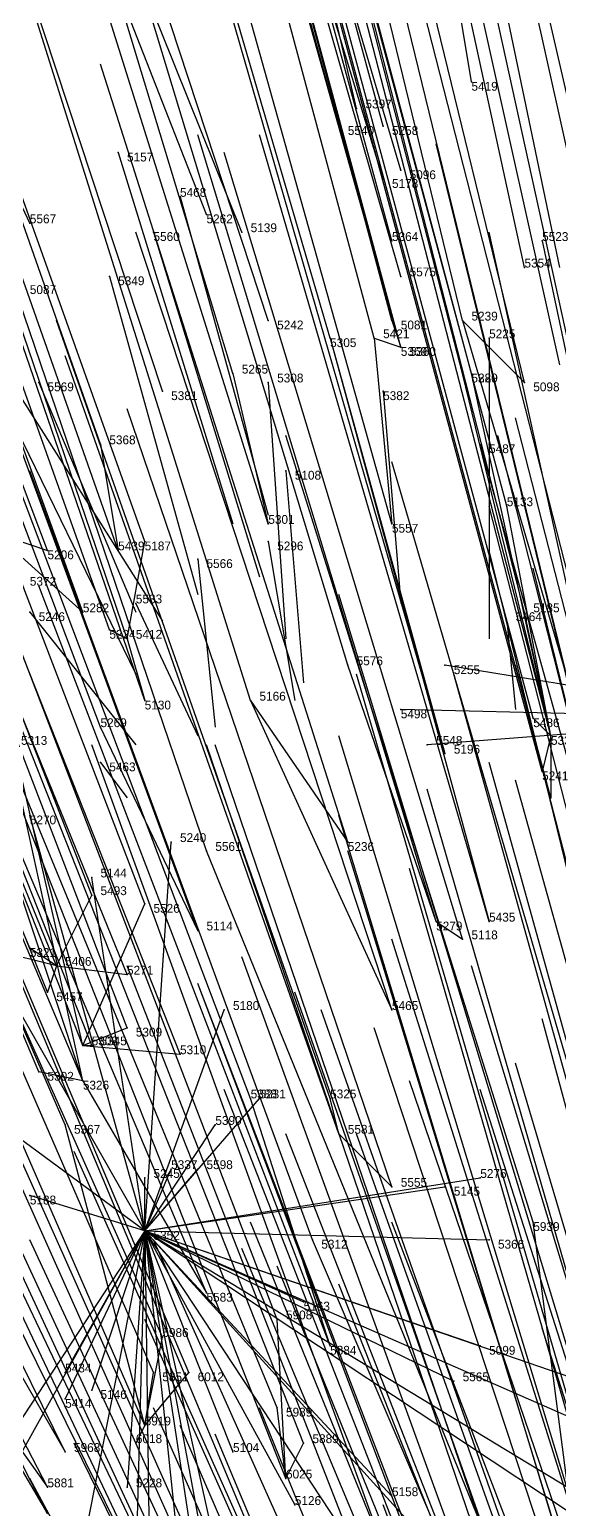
# Model space of a CAD drawing. Extents: x -0.5 to 0.59, y -0.5 to 0.59.
# Drawn here: x -0.164 to -0.104, y 0.3225 to 0.4899 of the extents above; entities that cross this region are included whole.
import ezdxf

# ---------------------------------------------------------------- set-up
doc = ezdxf.new("R2010")
doc.units = 0
for name, color, linetype in [('Facilities', 3, 'CONTINUOUS'), ('Facilities_lines', 3, 'CONTINUOUS'), ('Normals', 1, 'CONTINUOUS'), ('Source_points', 5, 'CONTINUOUS'), ('Text', 3, 'CONTINUOUS')]:
    doc.layers.add(name, color=color, linetype=linetype)

msp = doc.modelspace()

# ---------------------------------------------------------------- linework, layer by layer
at = {"layer": 'Facilities', "color": 3}
for p in [(-0.114, 0.484, -1.242), (-0.127, 0.481, -1.244), (-0.129, 0.479, -1.24), (-0.124, 0.479, -1.237), (-0.154, 0.476, -1.25), (-0.122, 0.474, -1.223), (-0.124, 0.473, -1.222), (-0.147, 0.471, -1.25), (-0.144, 0.469, -1.226), (-0.164, 0.468, -1.24), (-0.15, 0.467, -1.25), (-0.14, 0.467, -1.219), (-0.123, 0.466, -1.206), (-0.106, 0.466, -1.25), (-0.108, 0.463, -1.189), (-0.155, 0.462, -1.25), (-0.122, 0.462, -1.195), (-0.137, 0.457, -1.192), (-0.123, 0.457, -1.183), (-0.115, 0.457, -1.179), (-0.13, 0.455, -1.183), (-0.125, 0.455, -1.18), (-0.112, 0.455, -1.25), (-0.141, 0.451, -1.182), (-0.163, 0.45, -1.25), (-0.149, 0.449, -1.182), (-0.137, 0.45, -1.25), (-0.124, 0.449, -1.25), (-0.156, 0.443, -1.175), (-0.112, 0.443, -1.25), (-0.135, 0.44, -1.25), (-0.137, 0.432, -1.25), (-0.145, 0.43, -1.25), (-0.164, 0.424, -1.25), (-0.152, 0.425, -1.25), (-0.11, 0.423, -1.25), (-0.153, 0.421, -1.121), (-0.139, 0.414, -1.092), (-0.105, 0.41, -1.057), (-0.156, 0.407, -1.25), (-0.118, 0.389, -1.016), (-0.145, 0.388, -1.036), (-0.161, 0.384, -1.041), (-0.158, 0.375, -1.018), (-0.158, 0.371, -1.007), (-0.129, 0.365, -0.968), (-0.151, 0.354, -1.25), (-0.13, 0.341, -0.912), (-0.151, 0.332, -0.912), (-0.135, 0.326, -0.882)]:
    msp.add_point(p, dxfattribs=at)
at = {"layer": 'Facilities_lines', "color": 3}
for p, q in [((-0.123, 0.457, -1.183), (-0.122, 0.454, -1.175)), ((-0.115, 0.457, -1.179), (-0.103, 0.416, -1.071)), ((-0.115, 0.457, -1.179), (-0.108, 0.45, -1.157)), ((-0.13, 0.455, -1.183), (-0.117, 0.408, -1.062)), ((-0.13, 0.455, -1.183), (-0.112, 0.389, -1.012)), ((-0.125, 0.455, -1.18), (-0.122, 0.454, -1.175)), ((-0.125, 0.455, -1.18), (-0.123, 0.434, -1.127)), ((-0.141, 0.451, -1.182), (-0.137, 0.434, -1.138)), ((-0.105, 0.41, -1.057), (-0.115, 0.451, -1.163)), ((-0.105, 0.41, -1.057), (-0.114, 0.451, -1.163)), ((-0.156, 0.443, -1.175), (-0.154, 0.431, -1.145)), ((-0.105, 0.41, -1.057), (-0.11, 0.436, -1.125)), ((-0.168, 0.433, -1.161), (-0.162, 0.431, -1.151)), ((-0.168, 0.433, -1.161), (-0.158, 0.424, -1.132)), ((-0.153, 0.421, -1.121), (-0.151, 0.432, -1.143)), ((-0.105, 0.41, -1.057), (-0.108, 0.424, -1.095)), ((-0.153, 0.421, -1.121), (-0.155, 0.422, -1.124)), ((-0.153, 0.421, -1.121), (-0.151, 0.414, -1.101)), ((-0.118, 0.389, -1.016), (-0.128, 0.418, -1.093)), ((-0.08, 0.412, -1.25), (-0.117, 0.418, -1.25)), ((-0.209, 0.414, -1.159), (-0.16, 0.329, -0.915)), ((-0.139, 0.414, -1.092), (-0.128, 0.398, -1.044)), ((-0.139, 0.414, -1.092), (-0.123, 0.379, -0.997)), ((-0.158, 0.371, -1.007), (-0.167, 0.412, -1.113)), ((-0.08, 0.412, -1.25), (-0.122, 0.413, -1.25)), ((-0.08, 0.412, -1.25), (-0.119, 0.409, -1.25)), ((-0.105, 0.41, -1.057), (-0.107, 0.412, -1.064)), ((-0.145, 0.388, -1.036), (-0.156, 0.411, -1.1)), ((-0.158, 0.375, -1.018), (-0.166, 0.41, -1.105)), ((-0.105, 0.41, -1.057), (-0.106, 0.406, -1.048)), ((-0.105, 0.41, -1.057), (-0.105, 0.403, -1.041)), ((-0.158, 0.371, -1.007), (-0.169, 0.404, -1.095)), ((-0.151, 0.354, -1.25), (-0.164, 0.401, -1.25)), ((-0.151, 0.354, -1.25), (-0.148, 0.398, -1.25)), ((-0.113, 0.321, -0.851), (-0.144, 0.397, -1.056)), ((-0.151, 0.354, -1.25), (-0.157, 0.394, -1.25)), ((-0.161, 0.384, -1.041), (-0.157, 0.392, -1.055)), ((-0.158, 0.375, -1.018), (-0.151, 0.391, -1.047)), ((-0.151, 0.354, -1.25), (-0.171, 0.389, -1.25)), ((-0.118, 0.389, -1.016), (-0.115, 0.387, -1.01)), ((-0.161, 0.384, -1.041), (-0.169, 0.386, -1.053)), ((-0.161, 0.384, -1.041), (-0.164, 0.386, -1.048)), ((-0.161, 0.384, -1.041), (-0.162, 0.381, -1.034)), ((-0.161, 0.384, -1.041), (-0.153, 0.383, -1.032)), ((-0.151, 0.354, -1.25), (-0.142, 0.379, -1.25)), ((-0.158, 0.375, -1.018), (-0.153, 0.377, -1.016)), ((-0.158, 0.375, -1.018), (-0.147, 0.374, -1.006)), ((-0.158, 0.375, -1.018), (-0.157, 0.375, -1.016)), ((-0.158, 0.371, -1.007), (-0.163, 0.372, -1.015)), ((-0.158, 0.371, -1.007), (-0.144, 0.347, -0.939)), ((-0.151, 0.354, -1.25), (-0.138, 0.369, -1.25)), ((-0.13, 0.341, -0.912), (-0.139, 0.369, -0.987)), ((-0.129, 0.365, -0.968), (-0.13, 0.369, -0.979)), ((-0.151, 0.354, -1.25), (-0.17, 0.368, -1.25)), ((-0.151, 0.332, -0.912), (-0.16, 0.366, -0.999)), ((-0.151, 0.354, -1.25), (-0.143, 0.366, -1.25)), ((-0.129, 0.365, -0.968), (-0.123, 0.359, -0.949)), ((-0.151, 0.354, -1.25), (-0.148, 0.361, -1.25)), ((-0.151, 0.354, -1.25), (-0.145, 0.361, -1.25)), ((-0.151, 0.354, -1.25), (-0.113, 0.36, -1.25)), ((-0.151, 0.354, -1.25), (-0.151, 0.36, -1.25)), ((-0.151, 0.354, -1.25), (-0.117, 0.359, -1.25)), ((-0.151, 0.354, -1.25), (-0.164, 0.358, -1.25)), ((-0.101, 0.309, -0.812), (-0.107, 0.355, -0.927)), ((-0.151, 0.354, -1.25), (-0.175, 0.311, -1.25)), ((-0.151, 0.354, -1.25), (-0.174, 0.319, -1.25)), ((-0.151, 0.354, -1.25), (-0.16, 0.308, -1.25)), ((-0.151, 0.354, -1.25), (-0.16, 0.335, -1.25)), ((-0.151, 0.354, -1.25), (-0.16, 0.338, -1.25)), ((-0.151, 0.354, -1.25), (-0.157, 0.336, -1.25)), ((-0.151, 0.354, -1.25), (-0.153, 0.325, -1.25)), ((-0.151, 0.354, -1.25), (-0.152, 0.316, -1.25)), ((-0.151, 0.354, -1.25), (-0.134, 0.278, -1.25)), ((-0.151, 0.354, -1.25), (-0.11, 0.292, -1.25)), ((-0.151, 0.354, -1.25), (-0.113, 0.341, -1.25)), ((-0.151, 0.354, -1.25), (-0.141, 0.329, -1.25)), ((-0.151, 0.354, -1.25), (-0.134, 0.323, -1.25)), ((-0.151, 0.354, -1.25), (-0.123, 0.324, -1.25)), ((-0.151, 0.354, -1.25), (-0.133, 0.346, -1.25)), ((-0.151, 0.354, -1.25), (-0.121, 0.321, -1.25)), ((-0.151, 0.354, -1.25), (-0.15, 0.283, -1.25)), ((-0.151, 0.354, -1.25), (-0.075, 0.308, -1.25)), ((-0.151, 0.354, -1.25), (-0.089, 0.313, -1.25)), ((-0.151, 0.354, -1.25), (-0.144, 0.288, -1.25)), ((-0.151, 0.354, -1.25), (-0.112, 0.353, -1.25)), ((-0.151, 0.354, -1.25), (-0.081, 0.33, -1.25)), ((-0.151, 0.354, -1.25), (-0.14, 0.282, -1.25)), ((-0.151, 0.354, -1.25), (-0.137, 0.279, -1.25)), ((-0.151, 0.354, -1.25), (-0.116, 0.337, -1.25)), ((-0.151, 0.354, -1.25), (-0.103, 0.333, -1.25)), ((-0.108, 0.297, -0.791), (-0.132, 0.353, -0.942)), ((-0.135, 0.326, -0.882), (-0.136, 0.344, -0.925)), ((-0.151, 0.332, -0.912), (-0.149, 0.342, -0.933)), ((-0.172, 0.339, -0.95), (-0.162, 0.325, -0.909)), ((-0.172, 0.339, -0.95), (-0.162, 0.322, -0.9)), ((-0.151, 0.332, -0.912), (-0.15, 0.338, -0.924)), ((-0.151, 0.332, -0.912), (-0.146, 0.338, -0.919)), ((-0.135, 0.326, -0.882), (-0.136, 0.334, -0.9)), ((-0.151, 0.332, -0.912), (-0.152, 0.33, -0.909)), ((-0.135, 0.326, -0.882), (-0.133, 0.33, -0.889))]:
    msp.add_line(p, q, dxfattribs=at)
at = {"layer": 'Normals', "color": 1}
for p, q in [((-0.124, 0.479, -1.237), (-0.15, 0.575, -1.242)), ((-0.127, 0.481, -1.244), (-0.149, 0.575, -1.269)), ((-0.114, 0.484, -1.242), (-0.129, 0.575, -1.279)), ((-0.129, 0.479, -1.24), (-0.155, 0.574, -1.253)), ((-0.124, 0.473, -1.222), (-0.153, 0.568, -1.212)), ((-0.122, 0.474, -1.223), (-0.15, 0.569, -1.218)), ((-0.144, 0.469, -1.226), (-0.18, 0.561, -1.216)), ((-0.123, 0.466, -1.206), (-0.149, 0.561, -1.185)), ((-0.14, 0.467, -1.219), (-0.177, 0.559, -1.209)), ((-0.122, 0.462, -1.195), (-0.149, 0.556, -1.174)), ((-0.108, 0.463, -1.189), (-0.128, 0.555, -1.154)), ((-0.164, 0.468, -1.24), (-0.204, 0.553, -1.275)), ((-0.104, 0.463, -1.186), (-0.123, 0.554, -1.149)), ((-0.137, 0.457, -1.192), (-0.167, 0.548, -1.164)), ((-0.123, 0.457, -1.183), (-0.147, 0.547, -1.145)), ((-0.115, 0.457, -1.179), (-0.137, 0.547, -1.141)), ((-0.13, 0.455, -1.183), (-0.156, 0.544, -1.145)), ((-0.125, 0.455, -1.18), (-0.149, 0.544, -1.142)), ((-0.122, 0.454, -1.175), (-0.147, 0.543, -1.137)), ((-0.122, 0.454, -1.175), (-0.146, 0.543, -1.137)), ((-0.104, 0.452, -1.159), (-0.124, 0.542, -1.122)), ((-0.141, 0.451, -1.182), (-0.168, 0.54, -1.144)), ((-0.114, 0.451, -1.163), (-0.138, 0.54, -1.125)), ((-0.115, 0.451, -1.163), (-0.138, 0.54, -1.125)), ((-0.108, 0.45, -1.157), (-0.13, 0.54, -1.119)), ((-0.149, 0.449, -1.182), (-0.178, 0.537, -1.146)), ((-0.156, 0.443, -1.175), (-0.187, 0.531, -1.138)), ((-0.11, 0.436, -1.125), (-0.134, 0.526, -1.088)), ((-0.092, 0.434, -1.109), (-0.113, 0.525, -1.072)), ((-0.137, 0.434, -1.138), (-0.165, 0.523, -1.101)), ((-0.123, 0.434, -1.127), (-0.148, 0.523, -1.09)), ((-0.154, 0.431, -1.145), (-0.185, 0.519, -1.108)), ((-0.151, 0.432, -1.143), (-0.182, 0.519, -1.106)), ((-0.162, 0.431, -1.151), (-0.195, 0.518, -1.115)), ((-0.103, 0.428, -1.1), (-0.126, 0.518, -1.064)), ((-0.097, 0.427, -1.095), (-0.117, 0.518, -1.058)), ((-0.092, 0.426, -1.089), (-0.112, 0.516, -1.052)), ((-0.108, 0.424, -1.095), (-0.131, 0.514, -1.058)), ((-0.158, 0.424, -1.132), (-0.19, 0.512, -1.095)), ((-0.155, 0.422, -1.124), (-0.186, 0.509, -1.086)), ((-0.153, 0.421, -1.121), (-0.183, 0.509, -1.083)), ((-0.128, 0.418, -1.093), (-0.155, 0.507, -1.056)), ((-0.103, 0.416, -1.071), (-0.125, 0.506, -1.034)), ((-0.139, 0.414, -1.092), (-0.167, 0.503, -1.055)), ((-0.151, 0.414, -1.101), (-0.181, 0.501, -1.064)), ((-0.107, 0.412, -1.064), (-0.131, 0.501, -1.026)), ((-0.105, 0.41, -1.057), (-0.128, 0.499, -1.019)), ((-0.156, 0.411, -1.1), (-0.189, 0.498, -1.062)), ((-0.117, 0.408, -1.062), (-0.143, 0.498, -1.025)), ((-0.106, 0.406, -1.048), (-0.13, 0.495, -1.01)), ((-0.105, 0.403, -1.041), (-0.129, 0.492, -1.003)), ((-0.128, 0.398, -1.044), (-0.156, 0.486, -1.007)), ((-0.144, 0.397, -1.056), (-0.174, 0.485, -1.019)), ((-0.157, 0.392, -1.055), (-0.191, 0.479, -1.018)), ((-0.118, 0.389, -1.016), (-0.145, 0.478, -0.979)), ((-0.112, 0.389, -1.012), (-0.138, 0.478, -0.975)), ((-0.151, 0.391, -1.047), (-0.184, 0.477, -1.01)), ((-0.154, 0.476, -1.25), (-0.141, 0.434, -1.16)), ((-0.115, 0.387, -1.01), (-0.142, 0.476, -0.972)), ((-0.096, 0.387, -0.997), (-0.118, 0.477, -0.959)), ((-0.145, 0.388, -1.036), (-0.177, 0.475, -0.998)), ((-0.164, 0.386, -1.048), (-0.2, 0.472, -1.011)), ((-0.147, 0.471, -1.25), (-0.137, 0.435, -1.157)), ((-0.161, 0.384, -1.041), (-0.196, 0.47, -1.004)), ((-0.153, 0.383, -1.032), (-0.188, 0.469, -0.995)), ((-0.162, 0.381, -1.034), (-0.197, 0.467, -0.997)), ((-0.123, 0.379, -0.997), (-0.152, 0.467, -0.959)), ((-0.15, 0.467, -1.25), (-0.138, 0.428, -1.158)), ((-0.092, 0.376, -0.967), (-0.112, 0.467, -0.931)), ((-0.106, 0.466, -1.25), (-0.099, 0.433, -1.156)), ((-0.153, 0.377, -1.016), (-0.186, 0.463, -0.978)), ((-0.158, 0.375, -1.018), (-0.192, 0.461, -0.98)), ((-0.157, 0.375, -1.016), (-0.191, 0.461, -0.979)), ((-0.155, 0.462, -1.25), (-0.145, 0.426, -1.157)), ((-0.147, 0.374, -1.006), (-0.181, 0.46, -0.967)), ((-0.173, 0.46, -1.25), (-0.152, 0.417, -1.162)), ((-0.163, 0.372, -1.015), (-0.199, 0.457, -0.977)), ((-0.158, 0.371, -1.007), (-0.194, 0.456, -0.97)), ((-0.139, 0.369, -0.987), (-0.172, 0.456, -0.95)), ((-0.13, 0.369, -0.979), (-0.161, 0.457, -0.941)), ((-0.112, 0.455, -1.25), (-0.112, 0.431, -1.153)), ((-0.168, 0.453, -1.25), (-0.149, 0.423, -1.156)), ((-0.129, 0.365, -0.968), (-0.16, 0.453, -0.931)), ((-0.16, 0.366, -0.999), (-0.197, 0.451, -0.961)), ((-0.163, 0.45, -1.25), (-0.152, 0.424, -1.154)), ((-0.137, 0.45, -1.25), (-0.135, 0.421, -1.154)), ((-0.124, 0.449, -1.25), (-0.122, 0.425, -1.153)), ((-0.123, 0.359, -0.949), (-0.153, 0.447, -0.912)), ((-0.086, 0.356, -0.915), (-0.109, 0.446, -0.878)), ((-0.107, 0.355, -0.927), (-0.135, 0.444, -0.89)), ((-0.088, 0.353, -0.91), (-0.111, 0.444, -0.874)), ((-0.088, 0.353, -0.911), (-0.113, 0.443, -0.874)), ((-0.112, 0.443, -1.25), (-0.112, 0.421, -1.152)), ((-0.097, 0.352, -0.913), (-0.123, 0.441, -0.876)), ((-0.132, 0.353, -0.942), (-0.164, 0.44, -0.905)), ((-0.135, 0.44, -1.25), (-0.133, 0.416, -1.153)), ((-0.089, 0.346, -0.894), (-0.112, 0.436, -0.857)), ((-0.144, 0.347, -0.939), (-0.18, 0.432, -0.902)), ((-0.137, 0.432, -1.25), (-0.134, 0.414, -1.152)), ((-0.09, 0.341, -0.88), (-0.112, 0.431, -0.844)), ((-0.136, 0.344, -0.925), (-0.169, 0.43, -0.887)), ((-0.145, 0.43, -1.25), (-0.143, 0.411, -1.152)), ((-0.085, 0.339, -0.873), (-0.107, 0.429, -0.836)), ((-0.149, 0.342, -0.933), (-0.187, 0.427, -0.896)), ((-0.13, 0.341, -0.912), (-0.163, 0.427, -0.875)), ((-0.102, 0.337, -0.881), (-0.129, 0.426, -0.844)), ((-0.164, 0.424, -1.25), (-0.152, 0.409, -1.152)), ((-0.152, 0.425, -1.25), (-0.145, 0.41, -1.151)), ((-0.15, 0.338, -0.924), (-0.187, 0.423, -0.887)), ((-0.146, 0.338, -0.919), (-0.182, 0.423, -0.881)), ((-0.11, 0.423, -1.25), (-0.109, 0.413, -1.151)), ((-0.136, 0.334, -0.9), (-0.171, 0.419, -0.863)), ((-0.151, 0.332, -0.912), (-0.188, 0.417, -0.874)), ((-0.101, 0.328, -0.858), (-0.127, 0.417, -0.82)), ((-0.117, 0.418, -1.25), (-0.117, 0.418, -1.15)), ((-0.091, 0.327, -0.85), (-0.116, 0.417, -0.812)), ((-0.086, 0.329, -0.849), (-0.109, 0.418, -0.812)), ((-0.133, 0.33, -0.889), (-0.167, 0.416, -0.852)), ((-0.152, 0.33, -0.909), (-0.19, 0.415, -0.871)), ((-0.16, 0.329, -0.915), (-0.201, 0.412, -0.877)), ((-0.135, 0.326, -0.882), (-0.169, 0.412, -0.845)), ((-0.122, 0.413, -1.25), (-0.122, 0.413, -1.15)), ((-0.125, 0.321, -0.862), (-0.157, 0.409, -0.826)), ((-0.114, 0.321, -0.853), (-0.144, 0.409, -0.816)), ((-0.113, 0.321, -0.851), (-0.143, 0.409, -0.814)), ((-0.102, 0.321, -0.843), (-0.129, 0.41, -0.806)), ((-0.119, 0.409, -1.25), (-0.119, 0.409, -1.15)), ((-0.162, 0.325, -0.909), (-0.205, 0.408, -0.871)), ((-0.156, 0.407, -1.25), (-0.153, 0.403, -1.15)), ((-0.087, 0.317, -0.823), (-0.112, 0.407, -0.785)), ((-0.162, 0.322, -0.9), (-0.204, 0.404, -0.862)), ((-0.093, 0.314, -0.82), (-0.119, 0.404, -0.783)), ((-0.084, 0.315, -0.816), (-0.109, 0.405, -0.779)), ((-0.164, 0.401, -1.25), (-0.164, 0.401, -1.15)), ((-0.102, 0.312, -0.82), (-0.129, 0.401, -0.783)), ((-0.148, 0.398, -1.25), (-0.148, 0.398, -1.15)), ((-0.101, 0.309, -0.812), (-0.128, 0.397, -0.775)), ((-0.134, 0.308, -0.84), (-0.17, 0.394, -0.803)), ((-0.157, 0.394, -1.25), (-0.157, 0.394, -1.15)), ((-0.095, 0.305, -0.799), (-0.121, 0.395, -0.763)), ((-0.144, 0.304, -0.841), (-0.183, 0.388, -0.803)), ((-0.095, 0.298, -0.782), (-0.123, 0.387, -0.745)), ((-0.119, 0.297, -0.8), (-0.153, 0.384, -0.763)), ((-0.108, 0.297, -0.791), (-0.14, 0.385, -0.754)), ((-0.087, 0.295, -0.768), (-0.114, 0.384, -0.731)), ((-0.142, 0.299, -0.828), (-0.182, 0.383, -0.79)), ((-0.142, 0.299, -0.828), (-0.182, 0.383, -0.79)), ((-0.112, 0.295, -0.788), (-0.145, 0.382, -0.751)), ((-0.112, 0.296, -0.79), (-0.145, 0.382, -0.754)), ((-0.103, 0.293, -0.776), (-0.134, 0.381, -0.739)), ((-0.142, 0.379, -1.25), (-0.142, 0.379, -1.15)), ((-0.1, 0.291, -0.769), (-0.131, 0.379, -0.732)), ((-0.096, 0.289, -0.76), (-0.125, 0.377, -0.723)), ((-0.082, 0.289, -0.751), (-0.106, 0.378, -0.713)), ((-0.14, 0.292, -0.809), (-0.181, 0.375, -0.772)), ((-0.083, 0.285, -0.741), (-0.109, 0.373, -0.703)), ((-0.108, 0.283, -0.759), (-0.142, 0.37, -0.722)), ((-0.091, 0.283, -0.743), (-0.121, 0.371, -0.705)), ((-0.085, 0.282, -0.737), (-0.113, 0.37, -0.699)), ((-0.138, 0.369, -1.25), (-0.138, 0.369, -1.15)), ((-0.143, 0.366, -1.25), (-0.143, 0.366, -1.15)), ((-0.101, 0.278, -0.74), (-0.135, 0.365, -0.703)), ((-0.096, 0.278, -0.735), (-0.127, 0.365, -0.698)), ((-0.127, 0.277, -0.762), (-0.165, 0.362, -0.726)), ((-0.121, 0.278, -0.758), (-0.159, 0.363, -0.721)), ((-0.151, 0.36, -1.25), (-0.151, 0.36, -1.15)), ((-0.148, 0.361, -1.25), (-0.148, 0.361, -1.15)), ((-0.145, 0.361, -1.25), (-0.145, 0.361, -1.15)), ((-0.113, 0.36, -1.25), (-0.113, 0.36, -1.15)), ((-0.117, 0.359, -1.25), (-0.117, 0.359, -1.15)), ((-0.164, 0.358, -1.25), (-0.164, 0.358, -1.15)), ((-0.104, 0.269, -0.721), (-0.139, 0.355, -0.684)), ((-0.09, 0.269, -0.709), (-0.123, 0.355, -0.671)), ((-0.127, 0.27, -0.745), (-0.166, 0.354, -0.708)), ((-0.151, 0.354, -1.25), (-0.151, 0.354, -1.15)), ((-0.129, 0.269, -0.746), (-0.169, 0.353, -0.709)), ((-0.125, 0.269, -0.741), (-0.164, 0.353, -0.704)), ((-0.112, 0.268, -0.727), (-0.15, 0.353, -0.691)), ((-0.104, 0.266, -0.714), (-0.14, 0.352, -0.677)), ((-0.112, 0.353, -1.25), (-0.112, 0.353, -1.15)), ((-0.101, 0.264, -0.708), (-0.136, 0.35, -0.67)), ((-0.095, 0.262, -0.697), (-0.129, 0.348, -0.658)), ((-0.133, 0.346, -1.25), (-0.133, 0.346, -1.15)), ((-0.113, 0.259, -0.707), (-0.151, 0.344, -0.67)), ((-0.078, 0.255, -0.667), (-0.106, 0.343, -0.629)), ((-0.113, 0.341, -1.25), (-0.113, 0.341, -1.15)), ((-0.16, 0.338, -1.25), (-0.16, 0.338, -1.15)), ((-0.116, 0.337, -1.25), (-0.116, 0.337, -1.15)), ((-0.16, 0.335, -1.25), (-0.16, 0.335, -1.15)), ((-0.157, 0.336, -1.25), (-0.157, 0.336, -1.15)), ((-0.112, 0.249, -0.682), (-0.15, 0.334, -0.645)), ((-0.103, 0.248, -0.672), (-0.138, 0.334, -0.635)), ((-0.11, 0.247, -0.675), (-0.147, 0.332, -0.638)), ((-0.118, 0.247, -0.684), (-0.159, 0.33, -0.647)), ((-0.114, 0.245, -0.675), (-0.152, 0.33, -0.638)), ((-0.107, 0.245, -0.669), (-0.143, 0.331, -0.631)), ((-0.141, 0.329, -1.25), (-0.141, 0.329, -1.15)), ((-0.12, 0.244, -0.681), (-0.164, 0.326, -0.644)), ((-0.153, 0.325, -1.25), (-0.153, 0.325, -1.15)), ((-0.123, 0.324, -1.25), (-0.123, 0.324, -1.15)), ((-0.134, 0.323, -1.25), (-0.134, 0.323, -1.15)), ((-0.091, 0.236, -0.631), (-0.124, 0.323, -0.595))]:
    msp.add_line(p, q, dxfattribs=at)
at = {"layer": 'Source_points', "color": 5}
for p in [(-0.122, 0.454, -1.175), (-0.122, 0.454, -1.175), (-0.115, 0.451, -1.163), (-0.114, 0.451, -1.163), (-0.108, 0.45, -1.157), (-0.11, 0.436, -1.125), (-0.137, 0.434, -1.138), (-0.123, 0.434, -1.127), (-0.151, 0.432, -1.143), (-0.162, 0.431, -1.151), (-0.154, 0.431, -1.145), (-0.158, 0.424, -1.132), (-0.108, 0.424, -1.095), (-0.155, 0.422, -1.124), (-0.128, 0.418, -1.093), (-0.117, 0.418, -1.25), (-0.151, 0.414, -1.101), (-0.122, 0.413, -1.25), (-0.107, 0.412, -1.064), (-0.156, 0.411, -1.1), (-0.119, 0.409, -1.25), (-0.117, 0.408, -1.062), (-0.106, 0.406, -1.048), (-0.105, 0.403, -1.041), (-0.164, 0.401, -1.25), (-0.148, 0.398, -1.25), (-0.144, 0.397, -1.056), (-0.128, 0.398, -1.044), (-0.157, 0.394, -1.25), (-0.157, 0.392, -1.055), (-0.151, 0.391, -1.047), (-0.112, 0.389, -1.012), (-0.115, 0.387, -1.01), (-0.164, 0.386, -1.048), (-0.153, 0.383, -1.032), (-0.162, 0.381, -1.034), (-0.142, 0.379, -1.25), (-0.123, 0.379, -0.997), (-0.153, 0.377, -1.016), (-0.157, 0.375, -1.016), (-0.147, 0.374, -1.006), (-0.163, 0.372, -1.015), (-0.139, 0.369, -0.987), (-0.138, 0.369, -1.25), (-0.13, 0.369, -0.979), (-0.16, 0.366, -0.999), (-0.143, 0.366, -1.25), (-0.151, 0.36, -1.25), (-0.148, 0.361, -1.25), (-0.145, 0.361, -1.25), (-0.113, 0.36, -1.25), (-0.123, 0.359, -0.949), (-0.117, 0.359, -1.25), (-0.164, 0.358, -1.25), (-0.107, 0.355, -0.927), (-0.132, 0.353, -0.942), (-0.112, 0.353, -1.25), (-0.144, 0.347, -0.939), (-0.133, 0.346, -1.25), (-0.136, 0.344, -0.925), (-0.149, 0.342, -0.933), (-0.113, 0.341, -1.25), (-0.16, 0.338, -1.25), (-0.15, 0.338, -0.924), (-0.146, 0.338, -0.919), (-0.116, 0.337, -1.25), (-0.16, 0.335, -1.25), (-0.157, 0.336, -1.25), (-0.136, 0.334, -0.9), (-0.152, 0.33, -0.909), (-0.133, 0.33, -0.889), (-0.16, 0.329, -0.915), (-0.141, 0.329, -1.25), (-0.162, 0.325, -0.909), (-0.153, 0.325, -1.25), (-0.123, 0.324, -1.25), (-0.134, 0.323, -1.25)]:
    msp.add_point(p, dxfattribs=at)

# ---------------------------------------------------------------- texts
at = {"layer": 'Text', "color": 3}
for s, p in [('5419', (-0.114, 0.483, -1.242)), ('5397', (-0.126, 0.481, -1.244)), ('5540', (-0.128, 0.478, -1.24)), ('5258', (-0.123, 0.478, -1.237)), ('5157', (-0.153, 0.475, -1.25)), ('5096', (-0.121, 0.473, -1.223)), ('5178', (-0.123, 0.472, -1.222)), ('5468', (-0.147, 0.471, -1.25)), ('5567', (-0.164, 0.468, -1.24)), ('5262', (-0.144, 0.468, -1.226)), ('5139', (-0.139, 0.467, -1.219)), ('5560', (-0.15, 0.466, -1.25)), ('5364', (-0.123, 0.466, -1.206)), ('5523', (-0.106, 0.466, -1.25)), ('5354', (-0.108, 0.463, -1.189)), ('5575', (-0.121, 0.462, -1.195)), ('5087', (-0.164, 0.46, -1.222)), ('5349', (-0.154, 0.461, -1.25)), ('5239', (-0.114, 0.457, -1.179)), ('5242', (-0.136, 0.456, -1.192)), ('5421', (-0.124, 0.455, -1.18)), ('5081', (-0.122, 0.456, -1.183)), ('5225', (-0.112, 0.455, -1.25)), ('5305', (-0.13, 0.454, -1.183)), ('5369', (-0.122, 0.453, -1.175)), ('5360', (-0.121, 0.453, -1.175)), ('5265', (-0.14, 0.451, -1.182)), ('5308', (-0.136, 0.45, -1.25)), ('5280', (-0.114, 0.45, -1.163)), ('5329', (-0.114, 0.45, -1.163)), ('5569', (-0.162, 0.449, -1.25)), ('5381', (-0.148, 0.448, -1.182)), ('5382', (-0.124, 0.448, -1.25)), ('5098', (-0.107, 0.449, -1.157)), ('5368', (-0.155, 0.443, -1.175)), ('5487', (-0.112, 0.442, -1.25)), ('5108', (-0.134, 0.439, -1.25)), ('5133', (-0.11, 0.436, -1.125)), ('5301', (-0.137, 0.434, -1.138)), ('5557', (-0.123, 0.433, -1.127)), ('5439', (-0.154, 0.431, -1.145)), ('5187', (-0.151, 0.431, -1.143)), ('5296', (-0.136, 0.431, -1.25)), ('5206', (-0.162, 0.43, -1.151)), ('5566', (-0.144, 0.429, -1.25)), ('5372', (-0.164, 0.427, -1.147)), ('5533', (-0.152, 0.425, -1.25)), ('5246', (-0.163, 0.423, -1.25)), ('5282', (-0.158, 0.424, -1.132)), ('5464', (-0.109, 0.423, -1.25)), ('5185', (-0.107, 0.424, -1.095)), ('5224', (-0.155, 0.421, -1.124)), ('5412', (-0.152, 0.421, -1.121)), ('5576', (-0.127, 0.418, -1.093)), ('5255', (-0.116, 0.417, -1.25)), ('5130', (-0.151, 0.413, -1.101)), ('5166', (-0.138, 0.414, -1.092)), ('5269', (-0.156, 0.411, -1.1)), ('5498', (-0.122, 0.412, -1.25)), ('5486', (-0.107, 0.411, -1.064)), ('5313', (-0.165, 0.409, -1.105)), ('5548', (-0.118, 0.409, -1.25)), ('5196', (-0.116, 0.408, -1.062)), ('5331', (-0.105, 0.409, -1.057)), ('5463', (-0.155, 0.406, -1.25)), ('5241', (-0.106, 0.405, -1.048)), ('5270', (-0.164, 0.4, -1.25)), ('5240', (-0.147, 0.398, -1.25)), ('5561', (-0.143, 0.397, -1.056)), ('5236', (-0.128, 0.397, -1.044)), ('5144', (-0.156, 0.394, -1.25)), ('5493', (-0.156, 0.392, -1.055)), ('5526', (-0.15, 0.39, -1.047)), ('5114', (-0.144, 0.388, -1.036)), ('5279', (-0.118, 0.388, -1.016)), ('5435', (-0.112, 0.389, -1.012)), ('5118', (-0.114, 0.387, -1.01)), ('5321', (-0.164, 0.385, -1.048)), ('5406', (-0.16, 0.384, -1.041)), ('5271', (-0.153, 0.383, -1.032)), ('5457', (-0.161, 0.38, -1.034)), ('5180', (-0.141, 0.379, -1.25)), ('5465', (-0.123, 0.379, -0.997)), ('5309', (-0.152, 0.376, -1.016)), ('5303', (-0.157, 0.375, -1.018)), ('5345', (-0.156, 0.375, -1.016)), ('5310', (-0.147, 0.374, -1.006)), ('5302', (-0.162, 0.371, -1.015)), ('5326', (-0.158, 0.37, -1.007)), ('5388', (-0.139, 0.369, -0.987)), ('5231', (-0.138, 0.369, -1.25)), ('5325', (-0.13, 0.369, -0.979)), ('5390', (-0.143, 0.366, -1.25)), ('5367', (-0.159, 0.365, -0.999)), ('5581', (-0.128, 0.365, -0.968)), ('5337', (-0.148, 0.361, -1.25)), ('5598', (-0.144, 0.361, -1.25)), ('5245', (-0.15, 0.36, -1.25)), ('5555', (-0.122, 0.359, -0.949)), ('5276', (-0.113, 0.36, -1.25)), ('5145', (-0.116, 0.358, -1.25)), ('5188', (-0.164, 0.357, -1.25)), ('5939', (-0.107, 0.354, -0.927)), ('5352', (-0.15, 0.353, -1.25)), ('5312', (-0.131, 0.352, -0.942)), ('5366', (-0.111, 0.352, -1.25)), ('5583', (-0.144, 0.346, -0.939)), ('5908', (-0.135, 0.344, -0.925)), ('5163', (-0.133, 0.345, -1.25)), ('5986', (-0.149, 0.342, -0.933)), ('5884', (-0.13, 0.34, -0.912)), ('5099', (-0.112, 0.34, -1.25)), ('5434', (-0.16, 0.338, -1.25)), ('5851', (-0.149, 0.337, -0.924)), ('6012', (-0.145, 0.337, -0.919)), ('5565', (-0.115, 0.337, -1.25)), ('5414', (-0.16, 0.334, -1.25)), ('5146', (-0.156, 0.335, -1.25)), ('5989', (-0.135, 0.333, -0.9)), ('5919', (-0.151, 0.332, -0.912)), ('5968', (-0.159, 0.329, -0.915)), ('6018', (-0.152, 0.33, -0.909)), ('5104', (-0.141, 0.329, -1.25)), ('5889', (-0.132, 0.33, -0.889)), ('6025', (-0.135, 0.326, -0.882)), ('5881', (-0.162, 0.325, -0.909)), ('5228', (-0.152, 0.325, -1.25)), ('5158', (-0.123, 0.324, -1.25)), ('5126', (-0.134, 0.323, -1.25))]:
    msp.add_text(s, height=0.001, dxfattribs=at).set_placement(p)

doc.saveas('drawing.dxf')
